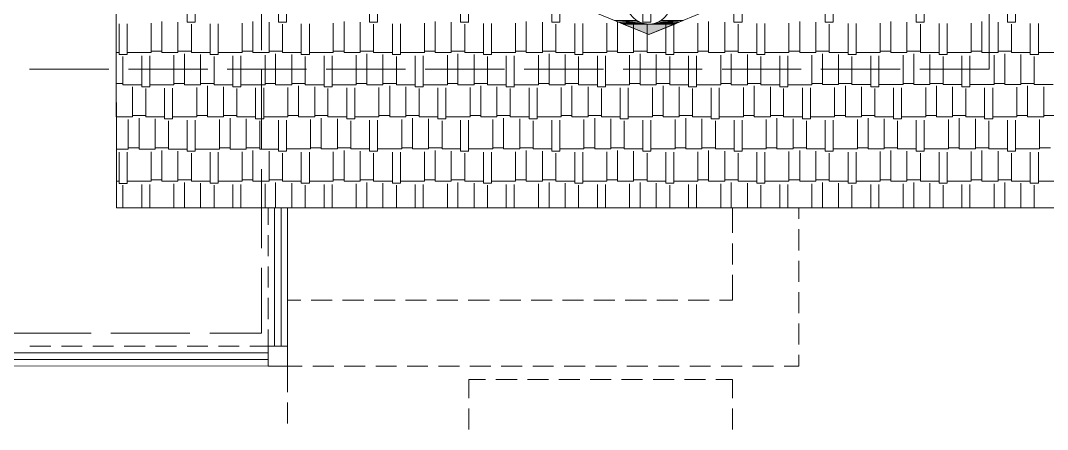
# Model space of a CAD drawing. Header units: metres. Extents: x 14 to 155, y 0 to 125.
# Drawn here: x 105.58 to 113.36, y 96.51 to 99.61 of the extents above; entities that cross this region are included whole.
import ezdxf

# ---------------------------------------------------------------- set-up
doc = ezdxf.new("R2010")
doc.units = ezdxf.units.M
doc.layers.add('PDF2_Geometry', color=7, linetype='Continuous', true_color=0xffbe80)
doc.layers.add('PDF2_Solid Fills', color=7, linetype='Continuous')

msp = doc.modelspace()

# ---------------------------------------------------------------- linework, layer by layer
at = {"layer": 'PDF2_Geometry', "color": 0, "lineweight": 5}
msp.add_lwpolyline([(106.3024, 99.7912), (103.4275, 99.7911), (103.427, 112.3918), (114.5739, 112.3922), (114.5744, 99.7915), (113.7253, 99.7915), (113.7253, 98.1903), (106.3025, 98.19)], close=True, dxfattribs=at)
for points in [[(103.4275, 103.2392), (101.4692, 103.2423), (101.4694, 96.9913), (107.6013, 96.9899), (107.6012, 98.19)], [(113.7253, 98.1903), (106.3025, 98.19)]]:
    msp.add_lwpolyline(points, dxfattribs=at)
at = {"layer": 'PDF2_Geometry', "color": 0, "lineweight": 0}
for points in [[(107.4022, 99.9839), (107.4023, 99.3839)], [(106.8398, 99.8288), (106.8398, 99.5953), (106.9009, 99.5953), (106.9009, 99.8288)], [(107.5307, 99.8288), (107.5307, 99.5954), (107.5918, 99.5954), (107.5918, 99.8288)], [(108.2215, 99.8288), (108.2216, 99.5954), (108.2827, 99.5954), (108.2827, 99.8288)], [(108.9125, 99.8289), (108.9125, 99.5954), (108.9737, 99.5954)], [(108.9736, 99.5954), (108.9736, 99.8289)], [(109.6034, 99.8289), (109.6034, 99.5955), (109.6645, 99.5955), (109.6645, 99.8289)], [(110.2943, 99.8289), (110.2943, 99.5955), (110.3554, 99.5955), (110.3554, 99.8289)], [(110.9852, 99.829), (110.9852, 99.5955), (111.0464, 99.5955)], [(111.0463, 99.5955), (111.0463, 99.829)], [(111.6761, 99.829), (111.6761, 99.5955), (111.7372, 99.5955), (111.7372, 99.829)], [(112.367, 99.829), (112.367, 99.5956), (112.4281, 99.5956), (112.4281, 99.829)], [(112.92, 99.8587), (112.9201, 99.2399)], [(113.0579, 99.829), (113.0579, 99.5956), (113.119, 99.5956), (113.119, 99.829)], [(106.3228, 99.5844), (106.3228, 99.3509), (106.3839, 99.3509), (106.3839, 99.5844)], [(106.5657, 99.3666), (106.5657, 99.5891)], [(106.6471, 99.6), (106.6472, 99.3666), (106.7693, 99.3666), (106.7693, 99.5953)], [(106.8711, 99.5797), (106.8711, 99.3666), (107.0137, 99.3666)], [(107.0137, 99.5844), (107.0137, 99.3509), (107.0749, 99.3509)], [(107.0748, 99.3509), (107.0748, 99.5844)], [(107.2566, 99.3666), (107.2565, 99.5891)], [(107.338, 99.6001), (107.338, 99.3666), (107.4602, 99.3666), (107.4602, 99.5954)], [(107.562, 99.5797), (107.562, 99.3666), (107.7046, 99.3666)], [(107.7046, 99.5844), (107.7046, 99.351), (107.7657, 99.351), (107.7657, 99.5844)], [(107.7657, 99.3666), (107.9474, 99.3666), (107.9474, 99.5891)], [(108.0289, 99.6001), (108.0289, 99.3666), (108.1511, 99.3666), (108.1511, 99.5954)], [(108.253, 99.5797), (108.253, 99.3666), (108.3956, 99.3666)], [(108.3955, 99.5844), (108.3955, 99.351), (108.4566, 99.351), (108.4566, 99.5844)], [(108.4566, 99.3666), (108.6383, 99.3667), (108.6383, 99.5891)], [(108.7198, 99.6001), (108.7198, 99.3667), (108.8419, 99.3667)], [(108.842, 99.3667), (108.842, 99.5954)], [(108.9438, 99.5798), (108.9438, 99.3667), (109.0864, 99.3667)], [(109.0864, 99.5845), (109.0864, 99.351), (109.1476, 99.351)], [(109.1475, 99.351), (109.1475, 99.5845)], [(109.3293, 99.3667), (109.3293, 99.5892)], [(109.4107, 99.6001), (109.4107, 99.3667), (109.5329, 99.3667), (109.5329, 99.5954)], [(109.6347, 99.5798), (109.6347, 99.3667), (109.7773, 99.3667)], [(109.7773, 99.5845), (109.7773, 99.351), (109.8384, 99.351), (109.8384, 99.5845)], [(109.8384, 99.3667), (110.0201, 99.3667), (110.0201, 99.5892)], [(110.1016, 99.6002), (110.1016, 99.3667), (110.2238, 99.3667), (110.2238, 99.5955)], [(110.3257, 99.5798), (110.3257, 99.3667), (110.4683, 99.3667)], [(110.4682, 99.5845), (110.4682, 99.3511), (110.5293, 99.3511), (110.5293, 99.5845)], [(110.5293, 99.3667), (110.711, 99.3667), (110.711, 99.5892)], [(110.7925, 99.6002), (110.7925, 99.3667), (110.9147, 99.3667)], [(110.9147, 99.3667), (110.9147, 99.5955)], [(111.0166, 99.5798), (111.0166, 99.3667), (111.1592, 99.3668)], [(111.1591, 99.5845), (111.1591, 99.3511), (111.2202, 99.3511), (111.2202, 99.5845)], [(111.402, 99.3668), (111.402, 99.5892)], [(111.4834, 99.6002), (111.4834, 99.3668), (111.6055, 99.3668)], [(111.6056, 99.3668), (111.6056, 99.5955)], [(111.7074, 99.5799), (111.7074, 99.3668), (111.85, 99.3668)], [(111.85, 99.5846), (111.85, 99.3511), (111.9112, 99.3511)], [(111.9111, 99.3511), (111.9111, 99.5846)], [(112.0929, 99.3668), (112.0929, 99.5893)], [(112.1743, 99.6002), (112.1743, 99.3668), (112.2965, 99.3668), (112.2965, 99.5956)], [(112.3983, 99.5799), (112.3983, 99.3668), (112.5409, 99.3668)], [(112.5409, 99.5846), (112.5409, 99.3511), (112.602, 99.3511), (112.602, 99.5846)], [(112.602, 99.3668), (112.7837, 99.3668), (112.7837, 99.5893)], [(112.8652, 99.6003), (112.8652, 99.3668), (112.9874, 99.3668), (112.9874, 99.5956)], [(113.0893, 99.5799), (113.0893, 99.3668), (113.2319, 99.3668)], [(113.2318, 99.5846), (113.2318, 99.3512), (113.2929, 99.3512), (113.2929, 99.5846)], [(113.2929, 99.3668), (113.4746, 99.3668), (113.4746, 99.5893)], [(106.3024, 99.3666), (106.3228, 99.3666)], [(106.3839, 99.3666), (106.5656, 99.3666)], [(106.5562, 99.1222), (106.7395, 99.1222), (106.7395, 99.3462)], [(106.5657, 99.376), (106.6472, 99.376)], [(106.7693, 99.3761), (106.8711, 99.3761)], [(106.8195, 99.3556), (106.8195, 99.1222), (106.9416, 99.1222), (106.9416, 99.3509)], [(107.0748, 99.3666), (107.2565, 99.3666)], [(107.2472, 99.1222), (107.4305, 99.1222), (107.4305, 99.3463)], [(107.2566, 99.3761), (107.338, 99.3761)], [(107.4602, 99.3761), (107.562, 99.3761)], [(107.5103, 99.3556), (107.5104, 99.1222), (107.6325, 99.1222), (107.6325, 99.351)], [(107.9381, 99.1222), (108.1214, 99.1222), (108.1213, 99.3463)], [(107.9474, 99.3761), (108.0289, 99.3761)], [(108.1511, 99.3761), (108.2529, 99.3761)], [(108.2012, 99.3557), (108.2012, 99.1222), (108.3234, 99.1222)], [(108.3235, 99.1222), (108.3235, 99.351)], [(108.6289, 99.1222), (108.8122, 99.1222), (108.8122, 99.3463)], [(108.6383, 99.3761), (108.7198, 99.3761)], [(108.842, 99.3761), (108.9438, 99.3761)], [(108.8922, 99.3557), (108.8922, 99.1222), (109.0144, 99.1223), (109.0144, 99.351)], [(109.1475, 99.3667), (109.3292, 99.3667)], [(109.3293, 99.3761), (109.4107, 99.3762)], [(109.5032, 99.1223), (109.5032, 99.3463)], [(109.5329, 99.3762), (109.6347, 99.3762)], [(109.5831, 99.3557), (109.5831, 99.1223), (109.7052, 99.1223), (109.7052, 99.351)], [(110.0108, 99.1223), (110.1941, 99.1223), (110.1941, 99.3464)], [(110.0201, 99.3762), (110.1016, 99.3762)], [(110.2238, 99.3762), (110.3256, 99.3762)], [(110.2739, 99.3557), (110.2739, 99.1223), (110.3961, 99.1223), (110.3961, 99.3511)], [(110.7017, 99.1223), (110.8849, 99.1223), (110.8849, 99.3464)], [(110.711, 99.3762), (110.7925, 99.3762)], [(110.9147, 99.3762), (111.0166, 99.3762)], [(110.9648, 99.3558), (110.9648, 99.1223), (111.087, 99.1223)], [(111.0871, 99.1223), (111.0871, 99.3511)], [(111.2202, 99.3668), (111.4019, 99.3668)], [(111.3925, 99.1223), (111.5758, 99.1223), (111.5758, 99.3464)], [(111.402, 99.3762), (111.4835, 99.3762)], [(111.6056, 99.3762), (111.7074, 99.3762)], [(111.6573, 99.3558), (111.6573, 99.1224), (111.7779, 99.1224), (111.7779, 99.3511)], [(111.9111, 99.3668), (112.0928, 99.3668)], [(112.0835, 99.1224), (112.2668, 99.1224), (112.2668, 99.3464)], [(112.0929, 99.3763), (112.1743, 99.3763)], [(112.2965, 99.3763), (112.3983, 99.3763)], [(112.3482, 99.3558), (112.3483, 99.1224), (112.4689, 99.1224)], [(112.4688, 99.1224), (112.4688, 99.3511)], [(112.7744, 99.1224), (112.9577, 99.1224), (112.9576, 99.3465)], [(112.7837, 99.3763), (112.8652, 99.3763)], [(112.9874, 99.3763), (113.0892, 99.3763)], [(113.0391, 99.3559), (113.0391, 99.1224), (113.1598, 99.1224), (113.1598, 99.3512)], [(106.3526, 99.3353), (106.3526, 99.1221), (106.4952, 99.1222)], [(106.4952, 99.3399), (106.4952, 99.1065), (106.5563, 99.1065)], [(106.5562, 99.1065), (106.5562, 99.3399)], [(107.0435, 99.3353), (107.0435, 99.1222), (107.1861, 99.1222)], [(107.1861, 99.34), (107.1861, 99.1065), (107.2472, 99.1065), (107.2472, 99.34)], [(107.7344, 99.3353), (107.7344, 99.1222), (107.877, 99.1222)], [(107.8769, 99.34), (107.8769, 99.1066), (107.9381, 99.1066), (107.9381, 99.34)], [(108.4253, 99.3353), (108.4253, 99.1222), (108.5679, 99.1222)], [(108.5678, 99.34), (108.5678, 99.1066), (108.6289, 99.1066), (108.6289, 99.34)], [(109.1162, 99.3354), (109.1162, 99.1223), (109.2588, 99.1223)], [(109.2588, 99.3401), (109.2588, 99.1066), (109.3199, 99.1066)], [(109.3198, 99.1066), (109.3198, 99.3401)], [(109.807, 99.3354), (109.8071, 99.1223), (109.9497, 99.1223)], [(109.9496, 99.3401), (109.9497, 99.1066), (110.0108, 99.1066), (110.0108, 99.3401)], [(110.498, 99.3354), (110.498, 99.1223), (110.6406, 99.1223)], [(110.6405, 99.3401), (110.6405, 99.1067), (110.7017, 99.1067), (110.7016, 99.3401)], [(111.1889, 99.3354), (111.1889, 99.1223), (111.3315, 99.1223)], [(111.3315, 99.3401), (111.3315, 99.1067), (111.3926, 99.1067)], [(111.3925, 99.1067), (111.3925, 99.3401)], [(111.8798, 99.3355), (111.8798, 99.1224), (112.0224, 99.1224)], [(112.0224, 99.3402), (112.0224, 99.1067), (112.0835, 99.1067), (112.0835, 99.3402)], [(112.5706, 99.3355), (112.5706, 99.1224), (112.7132, 99.1224)], [(112.7132, 99.3402), (112.7132, 99.1067), (112.7744, 99.1067), (112.7744, 99.3402)], [(113.2616, 99.3355), (113.2616, 99.1224), (113.4042, 99.1224)], [(105.6445, 99.2397), (106.2445, 99.2397)], [(106.3949, 99.2397), (106.9949, 99.2397)], [(107.1438, 99.2397), (107.7438, 99.2398)], [(107.4023, 99.2335), (107.4023, 98.6334)], [(107.8942, 99.2398), (108.4942, 99.2398)], [(108.6446, 99.2398), (109.2446, 99.2398)], [(109.3951, 99.2398), (109.9951, 99.2399)], [(110.1439, 99.2399), (110.7439, 99.2399)], [(110.8943, 99.2399), (111.4943, 99.2399)], [(111.6448, 99.2399), (112.2448, 99.2399)], [(112.3952, 99.2399), (112.9201, 99.24)], [(106.3024, 99.1316), (106.3526, 99.1316)], [(106.3024, 99.1129), (106.3024, 98.8778), (106.4246, 98.8778)], [(106.7395, 99.1316), (106.8194, 99.1316)], [(106.9416, 99.1316), (107.0435, 99.1316)], [(106.9934, 99.1129), (106.9934, 98.8779), (107.1156, 98.8779), (107.1156, 99.1066)], [(107.4305, 99.1317), (107.5104, 99.1317)], [(107.6325, 99.1317), (107.7343, 99.1317)], [(107.6843, 99.1129), (107.6843, 98.8779), (107.8064, 98.8779), (107.8064, 99.1066)], [(108.1214, 99.1317), (108.2012, 99.1317)], [(108.3235, 99.1317), (108.4253, 99.1317)], [(108.3751, 99.1129), (108.3752, 98.8779), (108.4973, 98.8779), (108.4973, 99.1067)], [(108.8122, 99.1317), (108.8921, 99.1317)], [(109.0144, 99.1317), (109.1162, 99.1317)], [(109.066, 99.113), (109.066, 98.8779), (109.1882, 98.8779)], [(109.3198, 99.1223), (109.5031, 99.1223)], [(109.5032, 99.1317), (109.5831, 99.1317)], [(109.7052, 99.1317), (109.8071, 99.1318)], [(109.757, 99.113), (109.757, 98.878), (109.8792, 98.878), (109.8791, 99.1067)], [(110.1941, 99.1318), (110.2739, 99.1318)], [(110.3961, 99.1318), (110.4979, 99.1318)], [(110.4479, 99.113), (110.4479, 98.878), (110.57, 98.878), (110.57, 99.1067)], [(110.8849, 99.1318), (110.9648, 99.1318)], [(111.0871, 99.1318), (111.1889, 99.1318)], [(111.1387, 99.1131), (111.1387, 98.878), (111.2609, 98.878)], [(111.5758, 99.1318), (111.6573, 99.1318)], [(111.7779, 99.1318), (111.8798, 99.1318)], [(111.8296, 99.1131), (111.8296, 98.878), (111.9518, 98.878)], [(112.2668, 99.1318), (112.3483, 99.1318)], [(112.4688, 99.1319), (112.5706, 99.1319)], [(112.5206, 99.1131), (112.5206, 98.8781), (112.6427, 98.8781), (112.6427, 99.1068)], [(112.9577, 99.1319), (113.0391, 99.1319)], [(113.1598, 99.1319), (113.2616, 99.1319)], [(113.2114, 99.1131), (113.2115, 98.8781), (113.3336, 98.8781), (113.3336, 99.1069)], [(106.4247, 98.8778), (106.4247, 99.1066)], [(106.5249, 99.0924), (106.5249, 98.8778), (106.6675, 98.8778)], [(106.6675, 99.0971), (106.6675, 98.8637), (106.7286, 98.8637)], [(106.7286, 98.8637), (106.7285, 99.0971)], [(106.9119, 98.8778), (106.9119, 99.1019)], [(107.2158, 99.0925), (107.2158, 98.8779), (107.3584, 98.8779)], [(107.3584, 99.0972), (107.3584, 98.8637), (107.4195, 98.8637), (107.4195, 99.0972)], [(107.4195, 98.8779), (107.6028, 98.8779), (107.6028, 99.1019)], [(107.9068, 99.0925), (107.9068, 98.8779), (108.0494, 98.8779)], [(108.0493, 99.0972), (108.0493, 98.8637), (108.1104, 98.8637), (108.1104, 99.0972)], [(108.1104, 98.8779), (108.2937, 98.8779), (108.2937, 99.102)], [(108.5976, 99.0925), (108.5976, 98.8779), (108.7402, 98.8779)], [(108.7402, 99.0972), (108.7402, 98.8638), (108.8014, 98.8638)], [(108.8013, 98.8779), (108.9846, 98.8779), (108.9845, 99.102)], [(108.8013, 98.8638), (108.8013, 99.0972)], [(109.1883, 98.8779), (109.1883, 99.1067)], [(109.2885, 99.0925), (109.2885, 98.8779), (109.4311, 98.8779)], [(109.4311, 99.0972), (109.4311, 98.8638), (109.4922, 98.8638), (109.4922, 99.0972)], [(109.4922, 98.8779), (109.6755, 98.878), (109.6755, 99.102)], [(109.9795, 99.0926), (109.9795, 98.878), (110.1221, 98.878)], [(110.122, 99.0973), (110.122, 98.8638), (110.1831, 98.8638), (110.1831, 99.0973)], [(110.1831, 98.878), (110.3664, 98.878), (110.3664, 99.1021)], [(110.6703, 99.0926), (110.6703, 98.878), (110.8129, 98.878)], [(110.8128, 99.0973), (110.8129, 98.8638), (110.874, 98.8638), (110.874, 99.0973)], [(110.874, 98.878), (111.0573, 98.878), (111.0573, 99.1021)], [(111.261, 98.878), (111.261, 99.1068)], [(111.3612, 99.0926), (111.3612, 98.878), (111.5038, 98.878)], [(111.5038, 99.0973), (111.5038, 98.8639), (111.5649, 98.8639)], [(111.5649, 98.8639), (111.5648, 99.0973)], [(111.7482, 98.878), (111.7482, 99.1021)], [(111.9519, 98.878), (111.9519, 99.1068)], [(112.0521, 99.0926), (112.0521, 98.878), (112.1947, 98.8781)], [(112.1947, 99.0973), (112.1947, 98.8639), (112.2558, 98.8639), (112.2558, 99.0973)], [(112.2558, 98.8781), (112.4391, 98.8781), (112.4391, 99.1021)], [(112.7431, 99.0927), (112.7431, 98.8781), (112.8857, 98.8781)], [(112.8856, 99.0974), (112.8856, 98.8639), (112.9467, 98.8639), (112.9467, 99.0974)], [(112.9467, 98.8781), (113.13, 98.8781), (113.13, 99.1022)], [(106.3024, 98.8888), (106.3024, 98.8888)], [(106.4247, 98.8888), (106.5249, 98.8888)], [(106.7286, 98.8778), (106.9118, 98.8778)], [(106.9119, 98.8888), (106.9934, 98.8888)], [(107.1156, 98.8888), (107.2158, 98.8888)], [(107.6028, 98.8888), (107.6843, 98.8888)], [(107.8064, 98.8889), (107.9067, 98.8889)], [(108.2937, 98.8889), (108.3752, 98.8889)], [(108.4973, 98.8889), (108.5975, 98.8889)], [(108.9846, 98.8889), (109.066, 98.8889)], [(109.1883, 98.8889), (109.2886, 98.8889)], [(109.6755, 98.8889), (109.757, 98.8889)], [(109.8792, 98.8889), (109.9794, 98.8889)], [(110.3664, 98.8889), (110.4479, 98.889)], [(110.57, 98.889), (110.6703, 98.889)], [(111.0573, 98.889), (111.1387, 98.889)], [(111.261, 98.889), (111.3612, 98.889)], [(111.5649, 98.878), (111.7481, 98.878)], [(111.7482, 98.889), (111.8297, 98.889)], [(111.9519, 98.889), (112.0521, 98.889)], [(112.4391, 98.889), (112.5206, 98.889)], [(112.6427, 98.889), (112.743, 98.889)], [(113.13, 98.8891), (113.2115, 98.8891)], [(113.3336, 98.8891), (113.4338, 98.8891)], [(106.3025, 98.635), (106.3933, 98.635), (106.3933, 98.8575)], [(106.4748, 98.8685), (106.4748, 98.635), (106.5969, 98.635)], [(106.597, 98.635), (106.597, 98.8638)], [(106.6988, 98.8481), (106.6988, 98.635), (106.8398, 98.635)], [(106.8398, 98.8527), (106.8398, 98.6193), (106.901, 98.6193), (106.901, 98.8527)], [(106.901, 98.635), (107.0843, 98.635), (107.0843, 98.8575)], [(107.1657, 98.8685), (107.1657, 98.635), (107.2879, 98.635), (107.2879, 98.8638)], [(107.3897, 98.8481), (107.3897, 98.635), (107.5307, 98.635)], [(107.5307, 98.8527), (107.5307, 98.6193), (107.5918, 98.6193), (107.5918, 98.8527)], [(107.5918, 98.6351), (107.7751, 98.6351), (107.7751, 98.8575)], [(107.8566, 98.8685), (107.8566, 98.6351), (107.9788, 98.6351), (107.9788, 98.8638)], [(108.0807, 98.8482), (108.0807, 98.6351), (108.2217, 98.6351)], [(108.2216, 98.8528), (108.2216, 98.6193), (108.2827, 98.6193), (108.2827, 98.8528)], [(108.2827, 98.6351), (108.466, 98.6351), (108.466, 98.8576)], [(108.5475, 98.8685), (108.5475, 98.6351), (108.6696, 98.6351)], [(108.6697, 98.6351), (108.6697, 98.8639)], [(108.7715, 98.8482), (108.7716, 98.6351), (108.9126, 98.6351)], [(108.9126, 98.8528), (108.9126, 98.6194), (108.9737, 98.6194)], [(108.9736, 98.6194), (108.9736, 98.8528)], [(109.157, 98.6351), (109.157, 98.8576)], [(109.2384, 98.8686), (109.2385, 98.6351), (109.3606, 98.6351), (109.3606, 98.8639)], [(109.4624, 98.8482), (109.4624, 98.6351), (109.6034, 98.6351)], [(109.6034, 98.8528), (109.6034, 98.6194), (109.6646, 98.6194), (109.6646, 98.8528)], [(109.6646, 98.6351), (109.8479, 98.6351), (109.8478, 98.8576)], [(109.9293, 98.8686), (109.9293, 98.6351), (110.0515, 98.6351), (110.0515, 98.8639)], [(110.1533, 98.8483), (110.1533, 98.6351), (110.2943, 98.6352)], [(110.2943, 98.8529), (110.2943, 98.6194), (110.3554, 98.6194), (110.3554, 98.8529)], [(110.3554, 98.6352), (110.5387, 98.6352), (110.5387, 98.8576)], [(110.6202, 98.8686), (110.6202, 98.6352), (110.7424, 98.6352), (110.7424, 98.8639)], [(110.8443, 98.8483), (110.8443, 98.6352), (110.9853, 98.6352)], [(110.9853, 98.8529), (110.9853, 98.6194), (111.0464, 98.6194)], [(111.0463, 98.6352), (111.2296, 98.6352), (111.2296, 98.8577)], [(111.0463, 98.6194), (111.0463, 98.8529)], [(111.3111, 98.8686), (111.3111, 98.6352), (111.4332, 98.6352)], [(111.4333, 98.6352), (111.4333, 98.864)], [(111.5351, 98.8483), (111.5351, 98.6352), (111.6762, 98.6352)], [(111.6761, 98.8529), (111.6762, 98.6195), (111.7373, 98.6195), (111.7373, 98.8529)], [(111.7373, 98.6352), (111.9206, 98.6352), (111.9206, 98.8577)], [(112.002, 98.8687), (112.002, 98.6352), (112.1242, 98.6352), (112.1242, 98.864)], [(112.226, 98.8483), (112.226, 98.6352), (112.367, 98.6352)], [(112.367, 98.8529), (112.367, 98.6195), (112.4282, 98.6195), (112.4281, 98.8529)], [(112.4282, 98.6352), (112.6114, 98.6352), (112.6114, 98.8577)], [(112.6929, 98.8687), (112.6929, 98.6352), (112.8151, 98.6353), (112.8151, 98.864)], [(112.9169, 98.8484), (112.9169, 98.6353), (113.0579, 98.6353)], [(113.0579, 98.853), (113.0579, 98.6195), (113.119, 98.6195), (113.119, 98.853)], [(113.119, 98.6353), (113.3023, 98.6353), (113.3023, 98.8577)], [(106.3933, 98.6444), (106.4748, 98.6444)], [(106.597, 98.6444), (106.6988, 98.6444)], [(107.0843, 98.6444), (107.1657, 98.6444)], [(107.2879, 98.6444), (107.3897, 98.6444)], [(107.7751, 98.6444), (107.8566, 98.6444)], [(107.9788, 98.6444), (108.0806, 98.6444)], [(108.466, 98.6445), (108.5475, 98.6445)], [(108.6697, 98.6445), (108.7716, 98.6445)], [(109.157, 98.6445), (109.2385, 98.6445)], [(109.3606, 98.6445), (109.4624, 98.6445)], [(109.8479, 98.6445), (109.9293, 98.6445)], [(110.0515, 98.6445), (110.1533, 98.6445)], [(110.5387, 98.6445), (110.6202, 98.6445)], [(110.7424, 98.6445), (110.8442, 98.6446)], [(111.2296, 98.6446), (111.3111, 98.6446)], [(111.4333, 98.6446), (111.5351, 98.6446)], [(111.9206, 98.6446), (112.002, 98.6446)], [(112.1242, 98.6446), (112.226, 98.6446)], [(112.6114, 98.6446), (112.6929, 98.6446)], [(112.8151, 98.6446), (112.9169, 98.6446)], [(113.3023, 98.6446), (113.3838, 98.6446)], [(106.3228, 98.61), (106.3228, 98.3749), (106.3839, 98.3749), (106.3839, 98.61)], [(106.5657, 98.3906), (106.5657, 98.6147)], [(106.6472, 98.624), (106.6472, 98.3906), (106.7694, 98.3906), (106.7693, 98.6194)], [(106.8712, 98.6037), (106.8712, 98.3906), (107.0138, 98.3906)], [(107.0138, 98.61), (107.0138, 98.375), (107.0749, 98.375)], [(107.0748, 98.375), (107.0748, 98.61)], [(107.2566, 98.3906), (107.2566, 98.6147)], [(107.3381, 98.6241), (107.3381, 98.3906), (107.4602, 98.3906), (107.4602, 98.6194)], [(107.562, 98.6037), (107.562, 98.3906), (107.7046, 98.3906)], [(107.7046, 98.61), (107.7046, 98.375), (107.7658, 98.375), (107.7658, 98.61)], [(107.7658, 98.3906), (107.9475, 98.3906), (107.9475, 98.6147)], [(108.0289, 98.6241), (108.0289, 98.3907), (108.1511, 98.3907), (108.1511, 98.6194)], [(108.253, 98.6038), (108.253, 98.3907), (108.3956, 98.3907)], [(108.3955, 98.61), (108.3955, 98.375), (108.4566, 98.375), (108.4566, 98.6101)], [(108.4566, 98.3907), (108.6383, 98.3907), (108.6383, 98.6147)], [(108.7198, 98.6241), (108.7198, 98.3907), (108.842, 98.3907)], [(108.8421, 98.3907), (108.8421, 98.6194)], [(108.9439, 98.6038), (108.9439, 98.3907), (109.0865, 98.3907)], [(108.9736, 98.6351), (109.1569, 98.6351)], [(109.0865, 98.6101), (109.0865, 98.375), (109.1476, 98.375)], [(109.1475, 98.375), (109.1475, 98.6101)], [(109.3293, 98.3907), (109.3293, 98.6148)], [(109.4108, 98.6242), (109.4108, 98.3907), (109.5329, 98.3907), (109.5329, 98.6195)], [(109.6348, 98.6038), (109.6348, 98.3907), (109.7774, 98.3907)], [(109.7774, 98.6101), (109.7774, 98.3751), (109.8385, 98.3751), (109.8385, 98.6101)], [(109.8385, 98.3907), (110.0202, 98.3907), (110.0202, 98.6148)], [(110.1016, 98.6242), (110.1017, 98.3907), (110.2238, 98.3907), (110.2238, 98.6195)], [(110.3257, 98.6038), (110.3257, 98.3907), (110.4683, 98.3907)], [(110.4682, 98.6101), (110.4682, 98.3751), (110.5294, 98.3751), (110.5294, 98.6101)], [(110.5294, 98.3907), (110.7111, 98.3908), (110.711, 98.6148)], [(110.7925, 98.6242), (110.7925, 98.3908), (110.9147, 98.3908)], [(110.9148, 98.3908), (110.9148, 98.6195)], [(111.0166, 98.6039), (111.0166, 98.3908), (111.1592, 98.3908)], [(111.1591, 98.6102), (111.1591, 98.3751), (111.2202, 98.3751), (111.2202, 98.6102)], [(111.402, 98.3908), (111.402, 98.6149)], [(111.4834, 98.6242), (111.4834, 98.3908), (111.6056, 98.3908)], [(111.6057, 98.3908), (111.6056, 98.6195)], [(111.7075, 98.6039), (111.7075, 98.3908), (111.8501, 98.3908)], [(111.8501, 98.6102), (111.8501, 98.3751), (111.9112, 98.3751)], [(111.9111, 98.3751), (111.9111, 98.6102)], [(112.0929, 98.3908), (112.0929, 98.6149)], [(112.1744, 98.6243), (112.1744, 98.3908), (112.2965, 98.3908), (112.2965, 98.6196)], [(112.3983, 98.6039), (112.3983, 98.3908), (112.5409, 98.3908)], [(112.5409, 98.6102), (112.5409, 98.3752), (112.6021, 98.3752), (112.6021, 98.6102)], [(112.6021, 98.3908), (112.7838, 98.3908), (112.7838, 98.6149)], [(112.8652, 98.6243), (112.8652, 98.3908), (112.9874, 98.3908), (112.9874, 98.6196)], [(113.0893, 98.6039), (113.0893, 98.3908), (113.2319, 98.3909)], [(113.2318, 98.6102), (113.2318, 98.3752), (113.2929, 98.3752), (113.2929, 98.6102)], [(113.2929, 98.3909), (113.4746, 98.3909), (113.4746, 98.6149)], [(107.4023, 98.4831), (107.4023, 97.883)], [(106.3025, 98.3906), (106.3228, 98.3906)], [(106.3526, 98.19), (106.3526, 98.3608)], [(106.3839, 98.3906), (106.5656, 98.3906)], [(106.4952, 98.1901), (106.4952, 98.3656)], [(106.5563, 98.1901), (106.5563, 98.3656)], [(106.5657, 98.4016), (106.6472, 98.4016)], [(106.7395, 98.1901), (106.7395, 98.3703)], [(106.7694, 98.4016), (106.8712, 98.4016)], [(106.8195, 98.1901), (106.8195, 98.3812)], [(106.9417, 98.1901), (106.9417, 98.375)], [(107.0435, 98.1901), (107.0435, 98.3608)], [(107.0748, 98.3906), (107.2565, 98.3906)], [(107.1861, 98.1901), (107.1861, 98.3656)], [(107.2472, 98.1901), (107.2472, 98.3656)], [(107.2566, 98.4016), (107.3381, 98.4016)], [(107.4305, 98.1901), (107.4305, 98.3703)], [(107.4602, 98.4016), (107.562, 98.4016)], [(107.5104, 98.1901), (107.5104, 98.3813)], [(107.6326, 98.1901), (107.6325, 98.375)], [(107.7345, 98.1901), (107.7345, 98.3608)], [(107.877, 98.1901), (107.877, 98.3656)], [(107.9381, 98.1901), (107.9381, 98.3656)], [(107.9475, 98.4016), (108.0289, 98.4016)], [(108.1214, 98.1901), (108.1214, 98.3703)], [(108.1511, 98.4016), (108.2529, 98.4016)], [(108.2013, 98.1901), (108.2013, 98.3813)], [(108.3235, 98.1901), (108.3235, 98.375)], [(108.4253, 98.1901), (108.4253, 98.3609)], [(108.5678, 98.1901), (108.5678, 98.3656)], [(108.629, 98.1901), (108.629, 98.3656)], [(108.6383, 98.4016), (108.7198, 98.4016)], [(108.8123, 98.1901), (108.8123, 98.3703)], [(108.8421, 98.4017), (108.9439, 98.4017)], [(108.8922, 98.1901), (108.8922, 98.3813)], [(109.0144, 98.1901), (109.0144, 98.375)], [(109.1162, 98.1902), (109.1162, 98.3609)], [(109.1475, 98.3907), (109.3292, 98.3907)], [(109.2588, 98.1902), (109.2588, 98.3657)], [(109.3198, 98.1902), (109.3198, 98.3657)], [(109.3293, 98.4017), (109.4108, 98.4017)], [(109.5032, 98.1902), (109.5032, 98.3704)], [(109.5329, 98.4017), (109.6348, 98.4017)], [(109.5831, 98.1902), (109.5831, 98.3813)], [(109.7053, 98.1902), (109.7053, 98.3751)], [(109.8071, 98.1902), (109.8071, 98.3609)], [(109.9497, 98.1902), (109.9497, 98.3657)], [(110.0108, 98.1902), (110.0108, 98.3657)], [(110.0202, 98.4017), (110.1017, 98.4017)], [(110.1941, 98.1902), (110.1941, 98.3704)], [(110.2238, 98.4017), (110.3256, 98.4017)], [(110.274, 98.1902), (110.274, 98.3814)], [(110.3961, 98.1902), (110.3961, 98.3751)], [(110.4981, 98.1902), (110.498, 98.3609)], [(110.6406, 98.1902), (110.6406, 98.3657)], [(110.7017, 98.1902), (110.7017, 98.3657)], [(110.7111, 98.4017), (110.7925, 98.4017)], [(110.885, 98.1902), (110.885, 98.3704)], [(110.9148, 98.4017), (111.0166, 98.4017)], [(110.9649, 98.1902), (110.9648, 98.3814)], [(111.0871, 98.1902), (111.0871, 98.3751)], [(111.1889, 98.1902), (111.1889, 98.361)], [(111.2202, 98.3908), (111.4019, 98.3908)], [(111.3315, 98.1902), (111.3315, 98.3657)], [(111.3926, 98.1902), (111.3926, 98.3657)], [(111.402, 98.4017), (111.4835, 98.4018)], [(111.5759, 98.1902), (111.5758, 98.3704)], [(111.6057, 98.4018), (111.7075, 98.4018)], [(111.6573, 98.1903), (111.6573, 98.3814)], [(111.778, 98.1903), (111.778, 98.3751)], [(111.8798, 98.1903), (111.8798, 98.361)], [(111.9111, 98.3908), (112.0928, 98.3908)], [(112.0224, 98.1903), (112.0224, 98.3658)], [(112.0835, 98.1903), (112.0835, 98.3658)], [(112.0929, 98.4018), (112.1744, 98.4018)], [(112.2668, 98.1903), (112.2668, 98.3705)], [(112.2965, 98.4018), (112.3983, 98.4018)], [(112.3483, 98.1903), (112.3483, 98.3814)], [(112.4689, 98.1903), (112.4689, 98.3752)], [(112.5707, 98.1903), (112.5707, 98.361)], [(112.7133, 98.1903), (112.7133, 98.3658)], [(112.7744, 98.1903), (112.7744, 98.3658)], [(112.7838, 98.4018), (112.8652, 98.4018)], [(112.9577, 98.1903), (112.9577, 98.3705)], [(112.9874, 98.4018), (113.0892, 98.4018)], [(113.0392, 98.1903), (113.0392, 98.3815)], [(113.1598, 98.1903), (113.1598, 98.3752)], [(113.2616, 98.1903), (113.2616, 98.361)], [(107.4525, 98.0616), (107.4525, 98.1901)], [(107.5527, 98.1901), (107.5527, 97.1404), (107.5026, 97.1404), (107.5025, 98.1901)], [(110.9743, 98.1902), (110.9743, 97.9991)], [(111.4756, 98.1056), (111.4756, 98.1901)], [(111.4756, 97.8674), (111.4756, 98.0272)], [(107.4525, 97.8235), (107.4525, 97.9833)], [(110.9743, 97.9192), (110.9743, 97.7609)], [(111.4756, 97.6293), (111.4756, 97.7891)], [(107.4023, 97.7342), (107.4023, 97.2406), (107.0106, 97.2406)], [(107.4525, 97.5854), (107.4525, 97.7451)], [(110.9743, 97.681), (110.9744, 97.4899), (110.8756, 97.4899)], [(107.4525, 97.3472), (107.4525, 97.507)], [(107.7016, 97.4898), (107.6013, 97.4898)], [(107.9397, 97.4898), (107.78, 97.4898)], [(108.1779, 97.4898), (108.0181, 97.4898)], [(108.416, 97.4898), (108.2562, 97.4898)], [(108.6541, 97.4898), (108.4944, 97.4898)], [(108.8923, 97.4898), (108.7325, 97.4898)], [(109.1304, 97.4898), (108.9706, 97.4898)], [(109.3684, 97.4898), (109.2087, 97.4898)], [(109.6066, 97.4898), (109.4468, 97.4898)], [(109.8447, 97.4898), (109.685, 97.4898)], [(110.0828, 97.4898), (109.9231, 97.4898)], [(110.321, 97.4899), (110.1612, 97.4899)], [(110.5591, 97.4899), (110.3994, 97.4899)], [(110.7973, 97.4899), (110.6375, 97.4899)], [(111.4757, 97.3912), (111.4757, 97.5509)], [(107.3146, 97.1404), (107.4525, 97.1404), (107.4525, 97.2689)], [(111.4757, 97.153), (111.4757, 97.3128)], [(105.5113, 97.2406), (106.1113, 97.2406)], [(106.2602, 97.2406), (106.8602, 97.2406)], [(105.6476, 97.1403), (105.8059, 97.1404)], [(105.8858, 97.1404), (106.044, 97.1404)], [(106.1239, 97.1404), (106.2822, 97.1404)], [(106.362, 97.1404), (106.5203, 97.1404)], [(106.6002, 97.1404), (106.7584, 97.1404)], [(106.8383, 97.1404), (106.9966, 97.1404)], [(107.0764, 97.1404), (107.2347, 97.1404)], [(111.3644, 96.9902), (111.4756, 96.9902), (111.4756, 97.0748)], [(107.6013, 96.7942), (107.6013, 96.99), (107.7125, 96.99)], [(107.7925, 96.9901), (107.9507, 96.9901)], [(108.0306, 96.9901), (108.1888, 96.9901)], [(108.2687, 96.9901), (108.427, 96.9901)], [(108.5069, 96.9901), (108.6651, 96.9901)], [(108.745, 96.9901), (108.9033, 96.9901)], [(108.9831, 96.9901), (109.1414, 96.9901)], [(109.2213, 96.9901), (109.3795, 96.9901)], [(109.4594, 96.9901), (109.6177, 96.9901)], [(109.6975, 96.9901), (109.8558, 96.9901)], [(109.9357, 96.9901), (110.0939, 96.9901)], [(110.1738, 96.9901), (110.3321, 96.9901)], [(110.4119, 96.9902), (110.5702, 96.9902)], [(110.6501, 96.9902), (110.8083, 96.9902)], [(110.8882, 96.9902), (111.0465, 96.9902)], [(111.1263, 96.9902), (111.2846, 96.9902)], [(108.9753, 96.7488), (108.9753, 96.8898), (109.1022, 96.8898)], [(109.1805, 96.8898), (109.3402, 96.8898)], [(109.4186, 96.8898), (109.5784, 96.8898)], [(109.6568, 96.8898), (109.8165, 96.8898)], [(109.8949, 96.8898), (110.0546, 96.8898)], [(110.133, 96.8898), (110.2928, 96.8898)], [(110.3712, 96.8898), (110.5309, 96.8898)], [(110.6093, 96.8898), (110.7691, 96.8898)], [(110.8474, 96.8899), (110.9744, 96.8899), (110.9744, 96.7488)], [(107.6013, 96.5561), (107.6013, 96.7143)], [(108.9753, 96.5106), (108.9753, 96.6689)], [(110.9744, 96.669), (110.9744, 96.5107)]]:
    msp.add_lwpolyline(points, dxfattribs=at)
msp.add_lwpolyline([(110.1705, 99.7498, 0.999831), (110.5074, 99.7491), (110.9445, 99.7491), (110.3397, 99.5015), (109.7334, 99.749), (110.1705, 99.7498)], format="xyb", dxfattribs=at)
for points in [[(110.111, 99.5955), (110.2473, 99.608), (110.0781, 99.608)], [(110.2723, 99.5955), (110.111, 99.5955), (110.2473, 99.608)], [(110.1329, 99.5861), (110.2724, 99.5955), (110.111, 99.5955)], [(110.2975, 99.5861), (110.1329, 99.5861), (110.2724, 99.5955)], [(110.144, 99.5814), (110.2975, 99.5861), (110.133, 99.5861)], [(110.3397, 99.5014), (110.5356, 99.5813), (110.1439, 99.5813)], [(110.3257, 99.5814), (110.144, 99.5814), (110.2975, 99.5861)], [(110.5356, 99.5814), (110.3539, 99.5814), (110.5466, 99.5861)], [(110.3539, 99.5814), (110.5466, 99.5861), (110.3805, 99.5861)], [(110.5466, 99.5861), (110.3805, 99.5861), (110.5685, 99.5955)], [(110.3805, 99.5861), (110.5685, 99.5955), (110.4072, 99.5955)], [(110.5685, 99.5955), (110.4072, 99.5955), (110.5998, 99.6081)], [(110.4072, 99.5955), (110.5998, 99.6081), (110.4306, 99.608)], [(101.6198, 97.0916), (107.4525, 97.0903), (107.4525, 97.0402), (101.6198, 97.0415)], [(107.6013, 97.1404), (107.4525, 97.1404), (107.4525, 96.99), (107.6013, 96.99)]]:
    msp.add_lwpolyline(points, close=True, dxfattribs=at)
at = {"layer": 'PDF2_Solid Fills', "color": 0, "transparency": 33554559}
for points in [[(110.0781, 99.6079), (110.111, 99.5955), (110.2473, 99.6079)], [(110.111, 99.5955), (110.2724, 99.5955), (110.2473, 99.6079)], [(110.111, 99.5955), (110.1329, 99.586), (110.2724, 99.5955)], [(110.1329, 99.586), (110.2975, 99.586), (110.2724, 99.5955)], [(110.1329, 99.586), (110.1439, 99.5814), (110.2975, 99.586)], [(110.1439, 99.5814), (110.3257, 99.5814), (110.2975, 99.586)], [(110.1439, 99.5814), (110.3397, 99.5015), (110.5356, 99.5814)], [(110.3805, 99.586), (110.3539, 99.5814), (110.5466, 99.586)], [(110.3539, 99.5814), (110.5356, 99.5814), (110.5466, 99.586)], [(110.4071, 99.5955), (110.3805, 99.586), (110.5685, 99.5955)], [(110.3805, 99.586), (110.5466, 99.586), (110.5685, 99.5955)], [(110.4306, 99.608), (110.4071, 99.5955), (110.5998, 99.608)], [(110.4071, 99.5955), (110.5685, 99.5955), (110.5998, 99.608)]]:
    msp.add_solid(points, dxfattribs=at)

doc.saveas('drawing.dxf')
